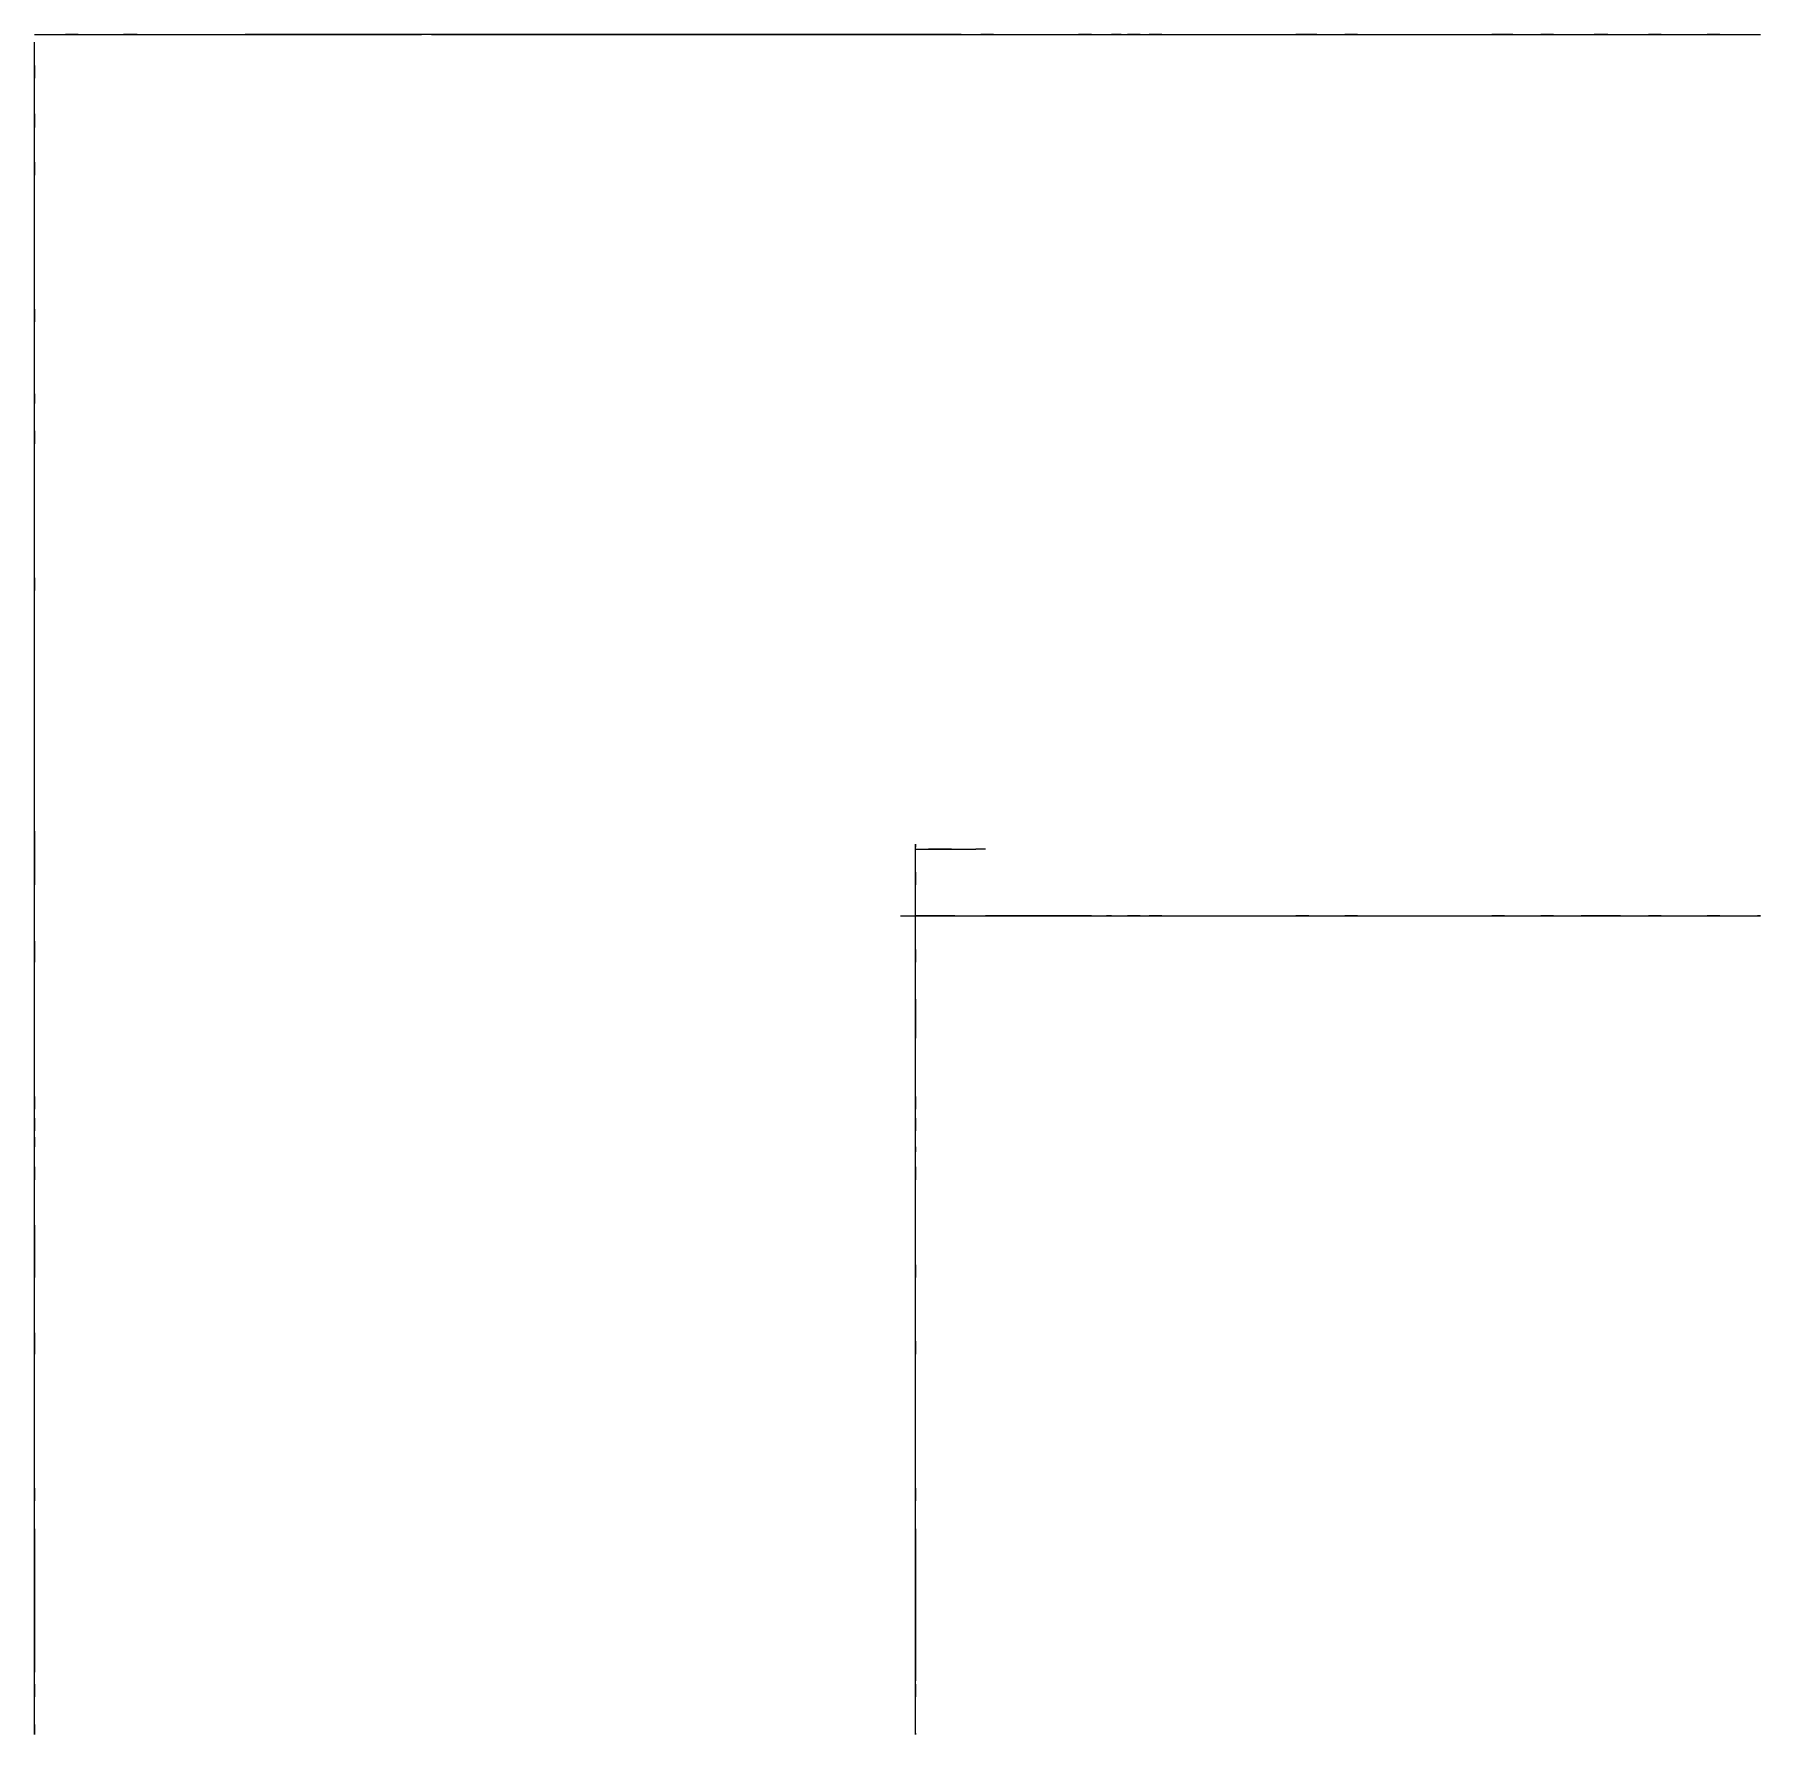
# Model space of a CAD drawing. Header units: millimetres. Extents: x 37940 to 39703, y 2494 to 4230.
import ezdxf

# ---------------------------------------------------------------- set-up
doc = ezdxf.new("R2010")
doc.units = ezdxf.units.MM
for name, color, linetype in [('Ограждения', 7, 'Continuous'), ('Отверстия для стоек', 7, 'Continuous'), ('Тетивы', 7, 'Continuous')]:
    doc.layers.add(name, color=color, linetype=linetype)

msp = doc.modelspace()

# ---------------------------------------------------------------- linework, layer by layer
at = {"layer": 'Ограждения', "extrusion": (0, -1, 0)}
for p, q in [((38840, 4230.3, -2930), (38880, 4230.3, -2930)), ((39520, 4230.3, -2250), (39560, 4230.3, -2250))]:
    msp.add_line(p, q, dxfattribs=at)
at = {"layer": 'Ограждения', "extrusion": (1, -6.12323e-17, 0)}
for p, q in [((37940, 3374.9, -3035.2), (37940, 4190.6, -2817.1)), ((37940, 4142.3, -2350), (37940, 4142.3, -2298)), ((37940, 4142.3, -2298), (37940, 4142.3, -2276)), ((37940, 3374.3, -3450), (37940, 3414.3, -3450)), ((37940, 3414.3, -3450), (37940, 3414.3, -2550)), ((37940, 3414.3, -2550), (37940, 3374.3, -2550)), ((37940, 2558.9, -3835.4), (37940, 3408.4, -2985.9)), ((37940, 3394.3, -2550), (37940, 3394.3, -2498)), ((37940, 3394.3, -2498), (37940, 3378.7, -2482.4)), ((37940, 3374.3, -2550), (37940, 3374.3, -3450)), ((37940, 2974.3, -3850), (37940, 3014.3, -3850)), ((37940, 3014.3, -3850), (37940, 3014.3, -2950)), ((37940, 3014.3, -2950), (37940, 2974.3, -2950)), ((37940, 2994.3, -2950), (37940, 2994.3, -2898)), ((37940, 2994.3, -2898), (37940, 2978.7, -2882.4)), ((37940, 2974.3, -2950), (37940, 2974.3, -3850)), ((37940, 2574.3, -4250), (37940, 2614.3, -4250)), ((37940, 2614.3, -4250), (37940, 2614.3, -3350)), ((37940, 2614.3, -3350), (37940, 2574.3, -3350)), ((37940, 2594.3, -3350), (37940, 2594.3, -3298)), ((37940, 2594.3, -3298), (37940, 2578.7, -3282.4)), ((37940, 2574.3, -3350), (37940, 2574.3, -4250))]:
    msp.add_line(p, q, dxfattribs=at)
at = {"layer": 'Ограждения', "extrusion": (0, 1, 0)}
for p, q in [((38840, 3398.3, -2930), (38880, 3398.3, -2930)), ((38824.6, 3330.3, -2515.4), (39575.4, 3330.3, -1764.6)), ((38880, 3330.3, -2030), (38840, 3330.3, -2030)), ((38840, 3330.3, -2030), (38840, 3330.3, -2930)), ((38880, 3330.3, -2930), (38880, 3330.3, -2030)), ((39520, 3330.3, -2250), (39560, 3330.3, -2250)), ((39560, 3330.3, -1350), (39520, 3330.3, -1350)), ((39520, 3330.3, -1350), (39520, 3330.3, -2250)), ((39540, 3330.3, -1298), (39524.4, 3330.3, -1282.4)), ((39540, 3330.3, -1350), (39540, 3330.3, -1298)), ((39560, 3330.3, -2250), (39560, 3330.3, -1350))]:
    msp.add_line(p, q, dxfattribs=at)
at = {"layer": 'Ограждения', "extrusion": (-1, 6.12323e-17, 0)}
for p, q in [((38840, 2558.9, -3835.4), (38840, 3260.6, -3133.6)), ((38840, 3205.3, -3619), (38840, 3245.3, -3619)), ((38840, 3245.3, -3619), (38840, 3245.3, -2719)), ((38840, 3245.3, -2719), (38840, 3205.3, -2719)), ((38840, 3225.3, -2719), (38840, 3225.3, -2667)), ((38840, 3225.3, -2667), (38840, 3209.7, -2651.4)), ((38840, 3205.3, -2719), (38840, 3205.3, -3619)), ((38840, 2574.3, -4250), (38840, 2614.3, -4250)), ((38840, 2614.3, -4250), (38840, 2614.3, -3350)), ((38840, 2614.3, -3350), (38840, 2574.3, -3350)), ((38840, 2594.3, -3350), (38840, 2594.3, -3298)), ((38840, 2594.3, -3298), (38840, 2578.7, -3282.4)), ((38840, 2574.3, -3350), (38840, 2574.3, -4250))]:
    msp.add_line(p, q, dxfattribs=at)
at = {"layer": 'Ограждения', "extrusion": (0, -1, 0)}
for centre in [(38038, -3160, -4230.3), (38038, -3220, -4230.3), (38860, -2840, -4230.3), (38860, -2900, -4230.3), (39540, -2160, -4230.3), (39540, -2220, -4230.3)]:
    msp.add_circle(centre, 7, dxfattribs=at)
at = {"layer": 'Ограждения', "extrusion": (1, -6.12323e-17, 0)}
for centre in [(4142.3, -3160, 37940), (4142.3, -3220, 37940), (3394.3, -3360, 37940), (3394.3, -3420, 37940), (2994.3, -3760, 37940), (2994.3, -3820, 37940), (2594.3, -4160, 37940), (2594.3, -4220, 37940)]:
    msp.add_circle(centre, 7, dxfattribs=at)
at = {"layer": 'Ограждения', "extrusion": (0, 1, 0)}
for centre in [(-38860, -2840, 3398.3), (-38860, -2900, 3398.3), (-39540, -2160, 3330.3), (-39540, -2220, 3330.3)]:
    msp.add_circle(centre, 7, dxfattribs=at)
at = {"layer": 'Ограждения', "extrusion": (-1, 6.12323e-17, 0)}
for centre in [(-3225.3, -3529, -38840), (-3225.3, -3589, -38840), (-2594.3, -4160, -38840), (-2594.3, -4220, -38840)]:
    msp.add_circle(centre, 7, dxfattribs=at)
at = {"layer": 'Отверстия для стоек', "extrusion": (0, -1, 0)}
for centre in [(38038, -3160, -4230.3), (38038, -3220, -4230.3), (38860, -2840, -4230.3), (38860, -2900, -4230.3), (39540, -2160, -4230.3), (39540, -2220, -4230.3)]:
    msp.add_circle(centre, 6.5, dxfattribs=at)
at = {"layer": 'Отверстия для стоек', "extrusion": (1, -6.12323e-17, 0)}
for centre in [(4142.3, -3160, 37940), (4142.3, -3220, 37940), (3394.3, -3360, 37940), (3394.3, -3420, 37940), (2994.3, -3760, 37940), (2994.3, -3820, 37940), (2594.3, -4160, 37940), (2594.3, -4220, 37940)]:
    msp.add_circle(centre, 6.5, dxfattribs=at)
at = {"layer": 'Отверстия для стоек', "extrusion": (0, 1, 0)}
for centre in [(-38860, -2840, 3398.3), (-38860, -2900, 3398.3), (-39540, -2160, 3330.3), (-39540, -2220, 3330.3)]:
    msp.add_circle(centre, 6.5, dxfattribs=at)
at = {"layer": 'Отверстия для стоек', "extrusion": (-1, 6.12323e-17, 0)}
for centre in [(-3225.3, -3529, -38840), (-3225.3, -3589, -38840), (-2594.3, -4160, -38840), (-2594.3, -4220, -38840)]:
    msp.add_circle(centre, 6.5, dxfattribs=at)
at = {"layer": 'Тетивы', "extrusion": (0, -1, 0)}
for p, q in [((37940, 4230.3, -3350), (37940, 4230.3, -3095)), ((37940, 4230.3, -3095), (38330.4, 4230.3, -3095)), ((37940, 4230.3, -3350), (38151.5, 4230.3, -3350)), ((38886.6, 4230.3, -3059.4), (38155.2, 4230.3, -3349.3)), ((38335.4, 4230.3, -3090), (38335.4, 4230.3, -2905)), ((38345.4, 4230.3, -2895), (38835, 4230.3, -2895)), ((38840, 4230.3, -2890), (38840, 4230.3, -2705)), ((38850, 4230.3, -2695), (39035, 4230.3, -2695)), ((38889.9, 4230.3, -3057.2), (39700.1, 4230.3, -2247.1)), ((39040, 4230.3, -2690), (39040, 4230.3, -2505)), ((39050, 4230.3, -2495), (39235, 4230.3, -2495)), ((39240, 4230.3, -2490), (39240, 4230.3, -2305)), ((39250, 4230.3, -2295), (39435, 4230.3, -2295)), ((39440, 4230.3, -2290), (39440, 4230.3, -2105)), ((39450, 4230.3, -2095), (39703, 4230.3, -2095)), ((39703, 4230.3, -2095), (39703, 4230.3, -2240))]:
    msp.add_line(p, q, dxfattribs=at)
at = {"layer": 'Тетивы', "extrusion": (1, -6.12323e-17, 0)}
for p, q in [((37940, 3863.3, -3095), (37940, 4222.3, -3095)), ((37940, 4222.3, -3095), (37940, 4222.3, -3355)), ((37940, 3416.7, -3586.4), (37940, 4222.3, -3355)), ((37940, 3853.3, -3290), (37940, 3853.3, -3105)), ((37940, 3304.3, -3295), (37940, 3848.3, -3295)), ((37940, 2704.3, -4297.1), (37940, 3412.4, -3589)), ((37940, 3294.3, -3490), (37940, 3294.3, -3305)), ((37940, 3104.3, -3495), (37940, 3289.3, -3495)), ((37940, 3094.3, -3690), (37940, 3094.3, -3505)), ((37940, 2904.3, -3695), (37940, 3089.3, -3695)), ((37940, 2894.3, -3890), (37940, 2894.3, -3705)), ((37940, 2704.3, -3895), (37940, 2889.3, -3895)), ((37940, 2697.3, -4300), (37940, 2557.8, -4300)), ((37940, 2694.3, -4090), (37940, 2694.3, -3905)), ((37940, 2504.3, -4095), (37940, 2689.3, -4095)), ((37940, 2495.6, -4202.3), (37940, 2549.1, -4295)), ((37940, 2494.3, -4197.3), (37940, 2494.3, -4105))]:
    msp.add_line(p, q, dxfattribs=at)
at = {"layer": 'Тетивы', "extrusion": (-1, 6.12323e-17, 0)}
for p, q in [((38840, 3403.3, -3285), (38840, 3403.3, -3594)), ((38840, 2704.3, -4297.1), (38840, 3400.3, -3601.1)), ((38840, 3304.3, -3275), (38840, 3393.3, -3275)), ((38840, 3294.3, -3490), (38840, 3294.3, -3285)), ((38840, 3104.3, -3495), (38840, 3289.3, -3495)), ((38840, 3094.3, -3690), (38840, 3094.3, -3505)), ((38840, 2904.3, -3695), (38840, 3089.3, -3695)), ((38840, 2894.3, -3890), (38840, 2894.3, -3705)), ((38840, 2704.3, -3895), (38840, 2889.3, -3895)), ((38840, 2697.3, -4300), (38840, 2557.8, -4300)), ((38840, 2694.3, -4090), (38840, 2694.3, -3905)), ((38840, 2504.3, -4095), (38840, 2689.3, -4095)), ((38840, 2495.6, -4202.3), (38840, 2549.1, -4295)), ((38840, 2494.3, -4197.3), (38840, 2494.3, -4105))]:
    msp.add_line(p, q, dxfattribs=at)
at = {"layer": 'Тетивы', "extrusion": (0, 1, 0)}
for p, q in [((38840, 3398.3, -3505), (38901.6, 3398.3, -3505)), ((38850, 3330.3, -2695), (39035, 3330.3, -2695)), ((39009.6, 3330.3, -2940.1), (38911.5, 3330.3, -3496.7)), ((39012.4, 3330.3, -2934.8), (39700.1, 3330.3, -2247.1)), ((39040, 3330.3, -2690), (39040, 3330.3, -2505)), ((39050, 3330.3, -2495), (39235, 3330.3, -2495)), ((39240, 3330.3, -2490), (39240, 3330.3, -2305)), ((39250, 3330.3, -2295), (39435, 3330.3, -2295)), ((39440, 3330.3, -2290), (39440, 3330.3, -2105)), ((39450, 3330.3, -2095), (39703, 3330.3, -2095)), ((39703, 3330.3, -2095), (39703, 3330.3, -2240))]:
    msp.add_line(p, q, dxfattribs=at)
at = {"layer": 'Тетивы', "extrusion": (0, -1, 0)}
for centre in [(37978, -3160, -4230.3), (37978, -3220, -4230.3), (37978, -3265, -4230.3), (37978, -3325, -4230.3), (38176.5, -3160, -4230.3), (38326.5, -3160, -4230.3), (38405.4, -2960, -4230.3), (38555.4, -2960, -4230.3), (38710, -2960, -4230.3), (38860, -2960, -4230.3), (38913, -2760, -4230.3), (38913, -2820, -4230.3), (39013, -2760, -4230.3), (39063, -2760, -4230.3), (39085, -2560, -4230.3), (39235, -2560, -4230.3), (39285, -2360, -4230.3), (39435, -2360, -4230.3), (39485, -2160, -4230.3), (39595, -2160, -4230.3), (39655, -2160, -4230.3), (39655, -2220, -4230.3)]:
    msp.add_circle(centre, 6.5, dxfattribs=at)
at = {"layer": 'Тетивы', "extrusion": (1, -6.12323e-17, 0)}
for centre in [(4192.3, -3160, 37940), (4192.3, -3220, 37940), (4192.3, -3265, 37940), (4192.3, -3325, 37940), (4093.3, -3160, 37940), (3943.3, -3160, 37940), (3818.9, -3360, 37940), (3668.9, -3360, 37940), (3368.3, -3360, 37940), (3368.3, -3420, 37940), (3289.3, -3560, 37940), (3139.3, -3560, 37940), (3117.3, -3760, 37940), (3067.3, -3760, 37940), (2967.3, -3760, 37940), (2967.3, -3820, 37940), (2889.3, -3960, 37940), (2739.3, -3960, 37940), (2689.3, -4160, 37940), (2681.4, -4265, 37940), (2621.4, -4265, 37940), (2539.3, -4160, 37940)]:
    msp.add_circle(centre, 6.5, dxfattribs=at)
at = {"layer": 'Тетивы', "extrusion": (0, 1, 0)}
for centre in [(-38870, -3480, 3398.3), (-38870, -3420, 3398.3), (-38870, -3360, 3398.3), (-38870, -3300, 3398.3), (-39013, -2760, 3330.3), (-39063, -2760, 3330.3), (-39085, -2560, 3330.3), (-39235, -2560, 3330.3), (-39285, -2360, 3330.3), (-39435, -2360, 3330.3), (-39485, -2160, 3330.3), (-39595, -2160, 3330.3), (-39655, -2160, 3330.3), (-39655, -2220, 3330.3)]:
    msp.add_circle(centre, 6.5, dxfattribs=at)
at = {"layer": 'Тетивы', "extrusion": (-1, 6.12323e-17, 0)}
for centre in [(-3368.3, -3300, -38840), (-3368.3, -3360, -38840), (-3368.3, -3420, -38840), (-3368.3, -3480, -38840), (-3289.3, -3560, -38840), (-3139.3, -3560, -38840), (-3117.3, -3760, -38840), (-3067.3, -3760, -38840), (-2967.3, -3760, -38840), (-2967.3, -3820, -38840), (-2889.3, -3960, -38840), (-2739.3, -3960, -38840), (-2689.3, -4160, -38840), (-2681.4, -4265, -38840), (-2621.4, -4265, -38840), (-2539.3, -4160, -38840)]:
    msp.add_circle(centre, 6.5, dxfattribs=at)
at = {"layer": 'Тетивы', "extrusion": (0, -1, 0)}
for centre, radius, start, end in [((38151.5, -3340, -4230.3), 10, 270, 291.6209), ((38330.4, -3090, -4230.3), 5, 270, 0), ((38345.4, -2905, -4230.3), 10, 90, 180), ((38835, -2890, -4230.3), 5, 270, 0), ((38850, -2705, -4230.3), 10, 90, 180), ((38882.9, -3050.1, -4230.3), 10, 291.6209, 315), ((39035, -2690, -4230.3), 5, 270, 0), ((39050, -2505, -4230.3), 10, 90, 180), ((39235, -2490, -4230.3), 5, 270, 0), ((39250, -2305, -4230.3), 10, 90, 180), ((39435, -2290, -4230.3), 5, 270, 0), ((39450, -2105, -4230.3), 10, 90, 180), ((39693, -2240, -4230.3), 10, 315, 0)]:
    msp.add_arc(centre, radius, start, end, dxfattribs=at)
at = {"layer": 'Тетивы', "extrusion": (1, -6.12323e-17, 0)}
for centre, radius, start, end in [((3863.3, -3105, 37940), 10, 90, 180), ((3848.3, -3290, 37940), 5, 270, 0), ((3419.5, -3596, 37940), 10, 106.0289, 135), ((3304.3, -3305, 37940), 10, 90, 180), ((3289.3, -3490, 37940), 5, 270, 0), ((3104.3, -3505, 37940), 10, 90, 180), ((3089.3, -3690, 37940), 5, 270, 0), ((2904.3, -3705, 37940), 10, 90, 180), ((2889.3, -3890, 37940), 5, 270, 0), ((2704.3, -3905, 37940), 10, 90, 180), ((2697.3, -4290, 37940), 10, 270, 315), ((2689.3, -4090, 37940), 5, 270, 0), ((2557.8, -4290, 37940), 10, 210, 270), ((2504.3, -4105, 37940), 10, 90, 180), ((2504.3, -4197.3, 37940), 10, 180, 210)]:
    msp.add_arc(centre, radius, start, end, dxfattribs=at)
at = {"layer": 'Тетивы', "extrusion": (-1, 6.12323e-17, 0)}
for centre, radius, start, end in [((-3393.3, -3285, -38840), 10, 90, 180), ((-3393.3, -3594, -38840), 10, 180, 225), ((-3304.3, -3285, -38840), 10, 0, 90), ((-3289.3, -3490, -38840), 5, 180, 270), ((-3104.3, -3505, -38840), 10, 0, 90), ((-3089.3, -3690, -38840), 5, 180, 270), ((-2904.3, -3705, -38840), 10, 0, 90), ((-2889.3, -3890, -38840), 5, 180, 270), ((-2704.3, -3905, -38840), 10, 0, 90), ((-2697.3, -4290, -38840), 10, 225, 270), ((-2689.3, -4090, -38840), 5, 180, 270), ((-2557.8, -4290, -38840), 10, 270, 330), ((-2504.3, -4105, -38840), 10, 0, 90), ((-2504.3, -4197.3, -38840), 10, 330, 0)]:
    msp.add_arc(centre, radius, start, end, dxfattribs=at)
at = {"layer": 'Тетивы', "extrusion": (0, 1, 0)}
for centre, radius, start, end in [((-38850, -2705, 3398.3), 10, 0, 90), ((-38901.6, -3495, 3398.3), 10, 189.9979, 270), ((-39019.4, -2941.8, 3330.3), 10, 9.9979, 45), ((-39035, -2690, 3330.3), 5, 180, 270), ((-39050, -2505, 3330.3), 10, 0, 90), ((-39235, -2490, 3330.3), 5, 180, 270), ((-39250, -2305, 3330.3), 10, 0, 90), ((-39435, -2290, 3330.3), 5, 180, 270), ((-39450, -2105, 3330.3), 10, 0, 90), ((-39693, -2240, 3330.3), 10, 180, 225)]:
    msp.add_arc(centre, radius, start, end, dxfattribs=at)

doc.saveas('drawing.dxf')
